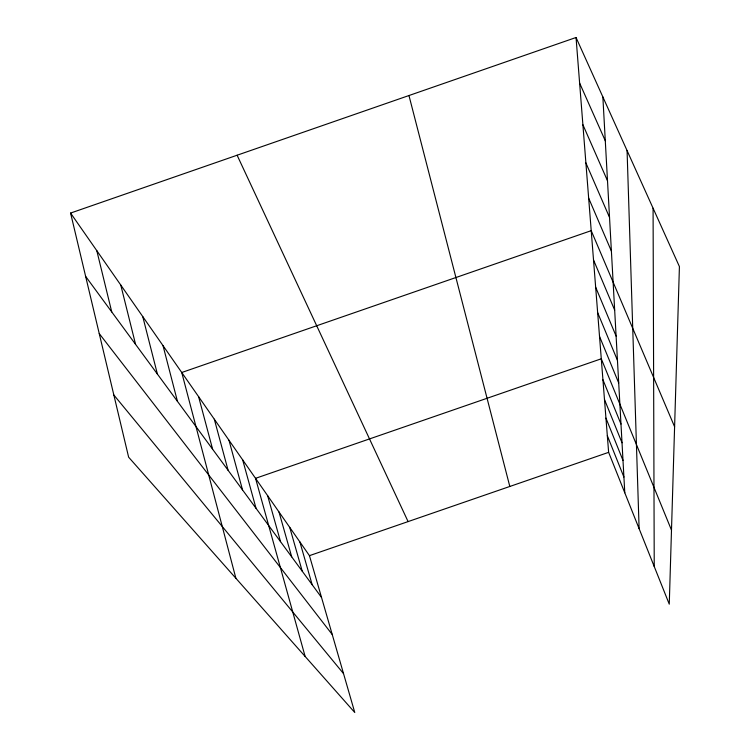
<?xml version="1.0" encoding="UTF-8"?>
<svg xmlns="http://www.w3.org/2000/svg" width="750" height="750" viewBox="0 0 750 750"><rect width="100%" height="100%" fill="white"/><g stroke="black" fill="none" stroke-linecap="round" stroke-linejoin="round"><path stroke-width="1.12" d="M70.584 213.066L309.45 555.656L354.769 712.5L128.634 457.191L70.584 213.066L576.038 37.5L679.416 266.578L669.263 604.163L608.634 452.344L576.038 37.5M309.45 555.656L608.634 452.344M113.85 395.006L343.528 673.603M99.244 333.6L332.231 634.5M85.65 276.422L321.525 597.45M237.112 155.222L408.094 521.597M579.619 83.072L605.297 140.794M582.891 124.725L607.509 180.797M585.9 162.947L609.534 217.434M588.666 198.141L611.4 251.119M674.606 426.778L591.216 230.662L181.744 372.497L235.884 578.278M593.522 259.941L614.672 310.125M595.659 287.203L616.116 336.103M597.656 312.647L617.456 360.328M599.531 336.459L618.703 382.969M671.494 530.119L601.284 358.791L255.544 478.331L305.128 656.456M602.934 379.762L620.981 424.069M604.481 399.506L622.022 442.791M605.944 418.125L622.997 460.425M607.331 435.712L623.916 477.066M299.869 541.903L312.141 584.672M289.734 527.372L302.222 571.172M279 511.978L291.703 556.856M267.628 495.666L280.538 541.669M242.681 459.891L256.031 508.313M228.966 440.212L242.541 489.947M214.303 419.194L228.103 470.297M198.6 396.675L212.616 449.222M408.966 95.531L509.812 486.469M163.022 345.647L177.459 401.372M142.762 316.594L157.397 374.062M120.769 285.038L135.572 344.363M96.797 250.669L111.75 311.944M602.859 96.938L624.788 492.797M627.075 150.591L639.113 528.656M653.081 208.219L654.234 566.512"/></g></svg>
